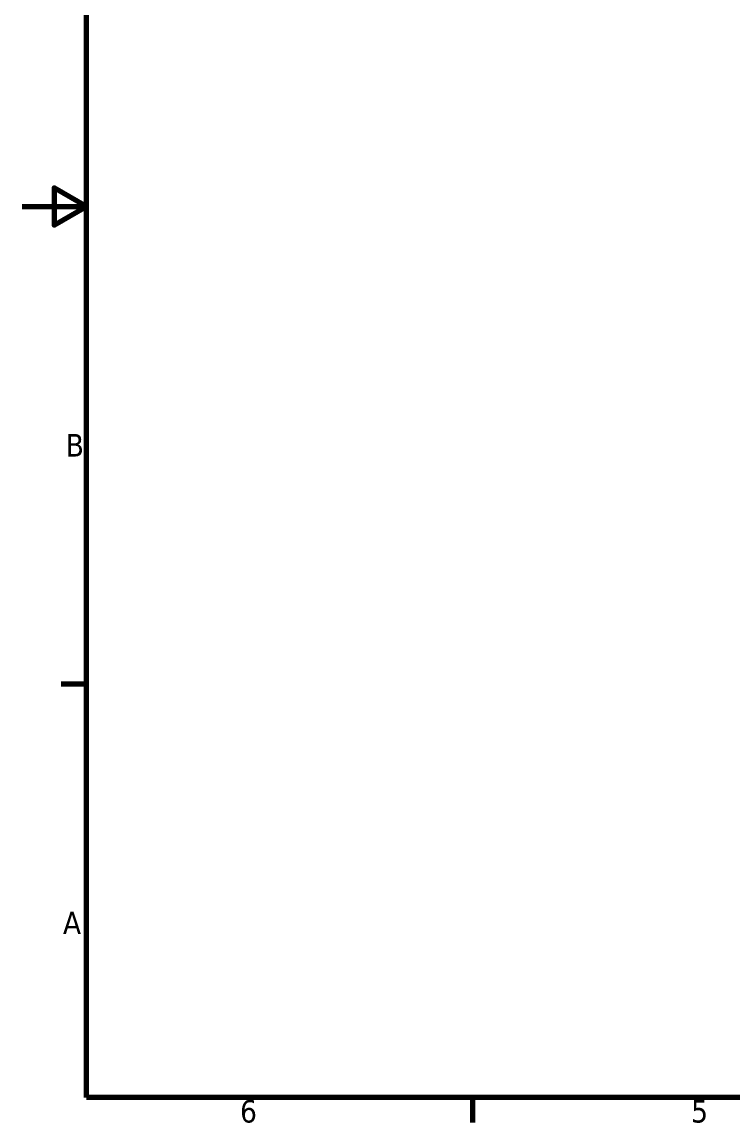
# Model space of a CAD drawing. Header units: millimetres. Extents: x -2015 to 3360, y -4745 to 2376.
# Drawn here: x 0 to 884, y 48 to 1417 of the extents above; entities that cross this region are included whole.
import ezdxf

# ---------------------------------------------------------------- set-up
doc = ezdxf.new("R2010")
doc.units = ezdxf.units.MM
doc.header["$LTSCALE"] = 8
doc.layers.add('Border (ISO)', color=7, linetype='Continuous', lineweight=70)
doc.styles.add('Note Text (ISO)', font='tahoma.ttf')

# ---------------------------------------------------------------- blocks, each defined once
blk = doc.blocks.new('Borders Default Border')
at = {"layer": 'Border (ISO)'}
for p, q in [((10, 74.25), (6.1, 74.25)), ((70, 10), (70, 6.1))]:
    blk.add_line(p, q, dxfattribs=at)
at = {"layer": 'Border (ISO)', "flags": 128}
for points in [[(10, 10), (10, 287), (410, 287), (410, 10), (10, 10)], [(0, 148.5), (10, 148.5), (5, 151.39), (5, 145.61), (10, 148.5)]]:
    blk.add_lwpolyline(points, dxfattribs=at)
at = {"layer": 'Border (ISO)', "char_height": 3.5, "attachment_point": 7, "style": 'Note Text (ISO)'}
for s, insert in [('B', (6.78, 109.63)), ('A', (6.36, 35.38)), ('6', (33.88, 6.03)), ('5', (103.98, 6.03))]:
    blk.add_mtext(s, dxfattribs=dict(at, insert=insert))

msp = doc.modelspace()

# ---------------------------------------------------------------- block references
at = {"xscale": 8, "yscale": 8, "zscale": 8}
msp.add_blockref('Borders Default Border', (0, 0), dxfattribs=at)

doc.saveas('drawing.dxf')
